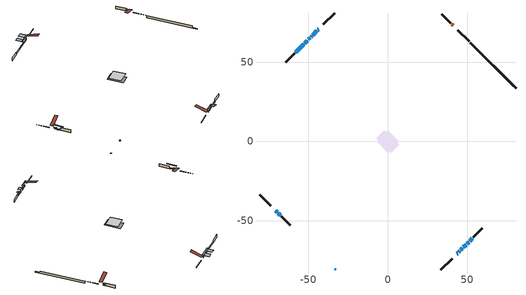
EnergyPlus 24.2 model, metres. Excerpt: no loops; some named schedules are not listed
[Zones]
conditioned space
 floor adiabatic (AdiabaticFloorConstruction): -6.94,0 0,6.94 6.94,0 0,-6.94 z1.22
 floor foundation (Slab1 construction): -7.23,2.05 -2.05,7.23 7.23,-2.05 2.05,-7.23 z-0.91
 wall outside (RimJoist1 construction): 33.49,-80.86 40.58,-73.78 / -80.86,-33.49 -73.78,-40.58 / -33.49,80.86 -40.58,73.78 / 51.28,63.08 44.2,70.16 z1.22:1.52
 wall outside (AdiabaticWallConstruction 1): 41.15,73.2 40.46,73.89 z1.22:3.25
 wall outside (AdiabaticWallConstruction): -43.62,70.74 -44,70.36 / -48.06,66.3 -48.21,66.15 z1.22:2.82; -70.74,-43.62 -69.8,-44.56 / 45.99,-68.37 46.92,-67.44 z1.22:2.21; -44.66,69.7 -47.41,66.95 z1.22:1.88; 43.62,-70.74 44.03,-70.33 / -48.86,65.49 -50.03,64.33 / -50.69,63.67 -52.36,62 / -53.02,61.34 -57.94,56.41 z1.22:2.44; 44.68,-69.67 45.33,-69.03 z1.22:1.98; -69.14,-45.21 -67.85,-46.51 z1.22:2.14; 47.58,-66.78 49.37,-64.98 z1.22:3.3; 50.03,-64.33 50.97,-63.39 z1.22:1.93; 51.62,-62.74 53.2,-61.16 z1.22:2.36
 wall outside (Wall1 construction): 53.86,-60.5 59.51,-54.84 / -67.19,-47.16 -61.54,-52.82 / -58.6,55.76 -64.26,50.1 / 39.81,74.55 34.15,80.21 z1.22:3.66
 wall foundation (FoundationWall1 construction): 51.94,62.42,-0.91 51.94,62.42,1.22 77.97,36.39,1.22 77.97,36.39,-0.16 80.86,33.49,-0.16 80.86,33.49,-0.91
 window (WindowConstruction 7): -43.62,70.73 -44,70.36 z1.22:2.82
 window (WindowConstruction 6): -70.73,-43.62 -69.8,-44.56 z1.22:2.21
 window (WindowConstruction 10): -44.66,69.7 -47.41,66.95 z1.22:1.88
 window (WindowConstruction 11): 43.62,-70.73 44.03,-70.33 z1.22:2.44
 window (WindowConstruction 12): 44.69,-69.67 45.33,-69.03 z1.22:1.98
 window (WindowConstruction 13): -69.14,-45.21 -67.85,-46.51 z1.22:2.13
 window (WindowConstruction 8): -48.06,66.3 -48.21,66.15 z1.22:2.82
 window (WindowConstruction 9): -48.86,65.49 -50.03,64.33 z1.22:2.44
 window (WindowConstruction): -50.69,63.67 -52.36,62 z1.22:2.44
 window (WindowConstruction 1): -53.02,61.34 -57.94,56.41 z1.22:2.44
 window (WindowConstruction 2): 45.99,-68.37 46.92,-67.44 z1.22:2.21
 window (WindowConstruction 3): 47.58,-66.78 49.37,-64.98 z1.22:3.3
 window (WindowConstruction 4): 50.03,-64.33 50.96,-63.39 z1.22:1.93
 window (WindowConstruction 5): 51.62,-62.74 53.2,-61.16 z1.22:2.36
 door (Door): 41.15,73.21 40.47,73.89 z1.22:3.25
 ceiling adiabatic (AdiabaticFloorConstruction): 0,-6.94 6.94,0 0,6.94 -6.94,0 z1.22
 roof outside (Roof1 construction): 42.97,-71.39,3.66 36.4,-64.83,6.75 34.67,-66.56,6.75 41.24,-73.12,3.66; -71.39,-42.97,3.66 -64.83,-36.4,6.75 -66.56,-34.67,6.75 -73.12,-41.24,3.66; -42.97,71.39,3.66 -36.4,64.83,6.75 -34.67,66.56,6.75 -41.24,73.12,3.66; 41.81,72.55,3.66 35.25,65.99,6.75 36.98,64.26,6.75 43.54,70.82,3.66
 roof outside (AdiabaticRoofConstruction): -32.72,-80.87,3.66 -32.72,-80.12,3.9 -33.5,-80.12,3.9 -33.5,-80.87,3.66
 skylight (SkylightConstruction): -32.72,-80.86,3.66 -32.72,-80.13,3.9 -33.49,-80.13,3.9 -33.49,-80.86,3.66
shading: -45.08,69.28 -42.55,71.81 -46.43,75.69 -48.96,73.16 z4.34; -69.59,-44.77 -70.95,-43.41 -71.48,-43.95 -70.13,-45.31 z2.51; -49.34,65.01 -42.72,71.64 -43.15,72.07 -49.78,65.45 z4.62; 47.49,-66.87 42.53,-71.83 42.74,-72.04 47.7,-67.08 z5.03; -65.69,-48.66 -71.3,-43.06 -71.84,-43.59 -66.23,-49.2 z5.19; -49.28,65.08 -46.99,67.37 -50.87,71.25 -53.17,68.96 z4.34; 47.03,-67.33 45.88,-68.48 46.09,-68.69 47.24,-67.54 z2.36; 49.43,-64.93 47.52,-66.84 49.25,-68.56 51.16,-66.65 z3.38; 51.02,-63.34 49.97,-64.38 51.7,-66.11 52.75,-65.06 z2.01; 53.53,-60.83 51.3,-63.06 51.51,-63.27 53.74,-61.04 z2.82
[Building]
Building 1: Terrain=Suburbs
[Site:Location]
Montreal Mirabel Intl AP_QC: Latitude {deg}=45.68; Longitude {deg}=-74.03; Time Zone {hr}=-5; Elevation {m}=82; Keep Site Location Information=Yes
[Site:GroundTemperature:Shallow]
0.642858, -1.75623, -1.94836, -0.80987, 3.76054, 8.30966, 12.2535, 14.7518, 14.9641, 12.9321, 9.08883, 4.67926
[Site:WaterMainsTemperature]
Calculation Method=Schedule; Temperature Schedule=mains temperature schedule
[Material] Roughness=Rough; Thermal Absorptance=0.9
Name | Thickness {m} | Conductivity {W/m-K} | Density {kg/m3} | Specific Heat {J/kg-K} | Solar Absorptance | Visible Absorptance
asphalt or fiberglass shingles | 0.00635 | 0.162714 | 1121.4 | 1465.45 | 0.4 | 0.4
asphalt or fiberglass shingles 1 | 0.00635 | 0.162714 | 1121.4 | 1465.45 | 0.7 | 0.7
concrete 4.0 in. | 0.1016 | 1.803125 | 2242.8 | 837.4 | 0.7 | 0.7
concrete 8.0 in. | 0.2032 | 1.803125 | 2242.8 | 837.4 | 0.7 | 0.7
door material | 0.04445 | 0.053851 | 512.64 | 1214.23 | 0.7 | 0.7
exterior vertical ins | 0.0210149 | 0.029427 | 32.04 | 1214.23 | 0.7 | 0.7
floor covering | 0.0127 | 0.0433444 | 54.468 | 1339.84 | 0.6 | 0.6
floor rigid ins; roof rigid ins; wall rigid ins | 0.512978 | 0.029427 | 32.04 | 1214.23 | 0.7 | 0.7
floor stud and cavity | 0.1397 | 1.75129 | 37.0049 | 1207.88 | 0.7 | 0.7
furniture material conditioned space 1 | 0.1524 | 0.115458 | 640.8 | 1214.23 | 0.6 | 0.6
gypsum board | 0.0127 | 0.160291 | 801 | 837.4 | 0.6 | 0.6
gypsum board 1 | 0.0127 | 0.160291 | 801 | 837.4 | 0.7 | 0.7
osb sheathing 0.5 in. | 0.0127 | 0.115458 | 512.64 | 1214.23 | 0.7 | 0.7
osb sheathing 0.75 in. | 0.01905 | 0.115458 | 512.64 | 1214.23 | 0.7 | 0.7
osb sheathing 2.0 in. | 0.0508 | 0.115458 | 512.64 | 1214.23 | 0.7 | 0.7
rim joist stud and cavity | 0.0508 | 0.0363542 | 125.044 | 1163.47 | 0.6 | 0.6
roof stud and cavity | 0.2032 | 0.161674 | 78.34581 | 1123.46 | 0.7 | 0.7
roof stud and cavity 1 | 0.18415 | 1.78685 | 37.0049 | 1207.88 | 0.6 | 0.6
wall stud and cavity | 0.1397 | 0.0937807 | 139.0536 | 1170.24 | 0.7 | 0.7
wall stud and cavity 1 | 0.0889 | 0.380278 | 52.3479 | 1209.89 | 0.7 | 0.7
wall stud and cavity 2 | 0.0889 | 0.391764 | 83.0341 | 1211.67 | 0.7 | 0.7
wood siding | 0.0254 | 0.102417 | 544.68 | 1172.36 | 0.4 | 0.4
wood siding 1; wood siding 2; wood siding 3 | 0.0254 | 0.102417 | 544.68 | 1172.36 | 0.7 | 0.7
[WindowMaterial:SimpleGlazingSystem]
Name | U-Factor {W/m2-K} | Solar Heat Gain Coefficient
SkylightMaterial | 4.51151 | 0.6933
WindowMaterial | 3.78495 | 0.71
WindowMaterial 1 | 3.3909 | 0.73
WindowMaterial 10 | 5.104522 | 0.63
WindowMaterial 11 | 4.95519 | 0.64
WindowMaterial 2 | 4.51231 | 0.67
WindowMaterial 3 | 3.98993 | 0.7
WindowMaterial 4 | 4.800749 | 0.65
WindowMaterial 5 | 4.05352 | 0.69
WindowMaterial 6 | 4.11144 | 0.66
WindowMaterial 7 | 5.675161 | 0.55
WindowMaterial 8 | 3.55329 | 0.7
WindowMaterial 9 | 4.2409 | 0.68
[Construction]
AdiabaticFloorConstruction: floor stud and cavity, floor rigid ins, osb sheathing 0.75 in., floor covering
AdiabaticRoofConstruction: asphalt or fiberglass shingles 1, roof rigid ins, osb sheathing 0.75 in., roof stud and cavity 1
AdiabaticWallConstruction: wood siding 2, wall rigid ins, wall stud and cavity 1, gypsum board
AdiabaticWallConstruction 1: wood siding 3, wall rigid ins, wall stud and cavity 1, gypsum board
Door: door material
FoundationWall1 construction: concrete 8.0 in., gypsum board 1
furniture construction conditioned space 1: furniture material conditioned space 1
PartitionWallConstruction: gypsum board, wall stud and cavity 2, gypsum board
RimJoist1 construction: wood siding 1, osb sheathing 2.0 in., rim joist stud and cavity
Roof1 construction: asphalt or fiberglass shingles, osb sheathing 0.75 in., roof stud and cavity, gypsum board
SkylightConstruction: SkylightMaterial
Slab1 construction: concrete 4.0 in.
Wall1 construction: wood siding, osb sheathing 0.5 in., wall stud and cavity, gypsum board
WindowConstruction: WindowMaterial
WindowConstruction 1: WindowMaterial 1
WindowConstruction 10: WindowMaterial 9
WindowConstruction 11; WindowConstruction 12: WindowMaterial 10
WindowConstruction 13: WindowMaterial 11
WindowConstruction 2; WindowConstruction 6: WindowMaterial 2
WindowConstruction 3: WindowMaterial 3
WindowConstruction 4: WindowMaterial 4
WindowConstruction 5: WindowMaterial 5
WindowConstruction 7: WindowMaterial 6
WindowConstruction 8: WindowMaterial 7
WindowConstruction 9: WindowMaterial 8
[Zone]
conditioned space: Multiplier=1; Volume {m3}=483.6; Part of Total Floor Area=Yes
[Space]
conditioned space 1: Zone=conditioned space; Volume {m3}=483.6
[SurfaceProperty:ExposedFoundationPerimeter]
Slab1: Exposed Perimeter Calculation Method=TotalExposedPerimeter; Total Exposed Perimeter {m}=40.905
[InternalMass] Zone or ZoneList=conditioned space; Space or SpaceList=conditioned space 1
Name | Construction | Surface Area {m2}
furniture mass conditioned space 1 | furniture construction conditioned space 1 | 76.9601
partition wall mass | PartitionWallConstruction | 192.4
[Lights]
interior lighting: Zone or ZoneList or Space or SpaceList=conditioned space 1; Schedule=interior lighting schedule; Design Level Calculation Method=LightingLevel; Lighting Level {W}=343.2; Return Air Fraction=0; Fraction Radiant=0.6; Fraction Visible=0.2; Fraction Replaceable=1
[People]
occupants: Zone or ZoneList or Space or SpaceList=conditioned space 1; Number of People Schedule=occupants schedule; Number of People Calculation Method=People; Number of People=3; Fraction Radiant=0.314171; Sensible Heat Fraction=0.56303; Activity Level Schedule=occupants activity schedule; Carbon Dioxide Generation Rate {m3/s-W}=0; Enable ASHRAE 55 Comfort Warnings=No; Mean Radiant Temperature Calculation Type=EnclosureAveraged
[ElectricEquipment] Zone or ZoneList or Space or SpaceList=conditioned space 1; Design Level Calculation Method=EquipmentLevel
Name | Schedule | Design Level {W} | Fraction Latent | Fraction Radiant | Fraction Lost
clothes dryer | clothes dryer schedule | 140.772 | 0.015 | 0.081 | 0.85
clothes washer | clothes washer schedule | 32.1985 | 0.03 | 0.162 | 0.7
cooking range | cooking range schedule | 215.147 | 0.08 | 0.432 | 0.2
dishwasher | dishwasher schedule | 66.8632 | 0.3 | 0.18 | 0.4
fridge | fridge schedule | 72.9452 | 0 | 0.6 | 0
mech vent bath fan 0 | mech vent bath fan 0 schedule | 50.2 | 0 | 0 | 1
mech vent bath fan 1 | mech vent bath fan 1 schedule | 50.2 | 0 | 0 | 1
mech vent house fan | mech vent house fan schedule | 19.9167 | 0 | 0 | 0.5
mech vent house fan cfis | mech vent house fan cfis schedule | 0 | 0 | 0 | 0
mech vent range fan 0 | mech vent range fan 0 schedule | 57 | 0 | 0 | 1
misc plug loads | misc plug loads schedule | 494.7 | 0.045 | 0.513 | 0.1
whole house fan | Always On Discrete | 0 | 0 | 0 | 1
[OtherEquipment] Zone or ZoneList or Space or SpaceList=conditioned space 1; Design Level Calculation Method=EquipmentLevel
Name | Fuel Type | Schedule | Design Level {W} | Fraction Latent | Fraction Radiant | Fraction Lost
clothes dryer 1 | Electricity | clothes dryer schedule | 0 | 0.015 | 0.081 | 0.85
cooking range 1 | Electricity | cooking range schedule | 0 | 0.08 | 0.432 | 0.2
general water use latent | None | general water use schedule | 62.594 | 1 | 0 | 0
general water use sensible | None | general water use schedule | -61.6891 | 0 | 0.6 | 0
mech vent house fan latent load | None | Always On Discrete | 0 | 1 | 0 | 0
mech vent house fan sensible load | None | Always On Discrete | 0 | 0 | 0 | 0
water heater energy adjustment1 | Electricity | Always On Discrete | 0.01 | 0 | 0 | 1
[ZoneInfiltration:DesignFlowRate] Zone or ZoneList or Space or SpaceList=conditioned space 1; Schedule=Always On Discrete; Design Flow Rate Calculation Method=Flow/Zone; Design Flow Rate {m3/s}=0
infil flow; natural vent flow; whole house fan flow
[Foundation:Kiva]
Foundation Kiva 1: Initial Indoor Air Temperature {C}=18; Wall Height Above Grade {m}=1.21999; Wall Depth Below Slab {m}=0.2032; Custom Block Material Name 1=exterior vertical ins; Custom Block Depth 1 {m}=2.13; Custom Block X Position 1 {m}=0.2159; Custom Block Z Position 1 {m}=0
[Foundation:Kiva:Settings]
Soil Conductivity {W/m-K}=0.849921; Soil Density {kg/m3}=1842.3; Soil Specific Heat {J/kg-K}=418.7; Ground Solar Absorptivity=0.9; Ground Thermal Absorptivity=0.9; Ground Surface Roughness {m}=0.03; Far-Field Width {m}=40; Deep-Ground Boundary Condition=ZeroFlux; Deep-Ground Depth {m}=40; Minimum Cell Dimension {m}=0.2; Maximum Cell Growth Coefficient=3; Simulation Timestep=Timestep
[Exterior:Lights]
exterior lighting: Schedule=exterior lighting schedule; Design Level {W}=75.6
[Schedule:Week:Daily]
interior lighting schedule Week Rule - Jan1-Jan27: interior lighting schedule day, interior lighting schedule day, interior lighting schedule day, interior lighting schedule day, interior lighting schedule day, interior lighting schedule day, interior lighting schedule day, interior lighting schedule default day, interior lighting schedule default day, interior lighting schedule default day, interior lighting schedule default day, interior lighting schedule default day
interior lighting schedule Week Rule - Jan28-Feb3: interior lighting schedule day, interior lighting schedule day, interior lighting schedule day, interior lighting schedule day, interior lighting schedule day 1, interior lighting schedule day 1, interior lighting schedule day 1, interior lighting schedule default day, interior lighting schedule default day, interior lighting schedule default day, interior lighting schedule default day, interior lighting schedule default day
interior lighting schedule Week Rule - Feb4-Feb24: interior lighting schedule day 1, interior lighting schedule day 1, interior lighting schedule day 1, interior lighting schedule day 1, interior lighting schedule day 1, interior lighting schedule day 1, interior lighting schedule day 1, interior lighting schedule default day, interior lighting schedule default day, interior lighting schedule default day, interior lighting schedule default day, interior lighting schedule default day
interior lighting schedule Week Rule - Feb25-Mar3: interior lighting schedule day 1, interior lighting schedule day 1, interior lighting schedule day 1, interior lighting schedule day 1, interior lighting schedule day 2, interior lighting schedule day 2, interior lighting schedule day 2, interior lighting schedule default day, interior lighting schedule default day, interior lighting schedule default day, interior lighting schedule default day, interior lighting schedule default day
interior lighting schedule Week Rule - Mar4-Mar31: interior lighting schedule day 2, interior lighting schedule day 2, interior lighting schedule day 2, interior lighting schedule day 2, interior lighting schedule day 2, interior lighting schedule day 2, interior lighting schedule day 2, interior lighting schedule default day, interior lighting schedule default day, interior lighting schedule default day, interior lighting schedule default day, interior lighting schedule default day
interior lighting schedule Week Rule - Apr1-Apr28: interior lighting schedule day 3, interior lighting schedule day 3, interior lighting schedule day 3, interior lighting schedule day 3, interior lighting schedule day 3, interior lighting schedule day 3, interior lighting schedule day 3, interior lighting schedule default day, interior lighting schedule default day, interior lighting schedule default day, interior lighting schedule default day, interior lighting schedule default day
interior lighting schedule Week Rule - Apr29-May5: interior lighting schedule day 3, interior lighting schedule day 3, interior lighting schedule day 4, interior lighting schedule day 4, interior lighting schedule day 4, interior lighting schedule day 4, interior lighting schedule day 4, interior lighting schedule default day, interior lighting schedule default day, interior lighting schedule default day, interior lighting schedule default day, interior lighting schedule default day
interior lighting schedule Week Rule - May6-May26: interior lighting schedule day 4, interior lighting schedule day 4, interior lighting schedule day 4, interior lighting schedule day 4, interior lighting schedule day 4, interior lighting schedule day 4, interior lighting schedule day 4, interior lighting schedule default day, interior lighting schedule default day, interior lighting schedule default day, interior lighting schedule default day, interior lighting schedule default day
interior lighting schedule Week Rule - May27-Jun2: interior lighting schedule day 4, interior lighting schedule day 4, interior lighting schedule day 4, interior lighting schedule day 4, interior lighting schedule day 4, interior lighting schedule day 5, interior lighting schedule day 5, interior lighting schedule default day, interior lighting schedule default day, interior lighting schedule default day, interior lighting schedule default day, interior lighting schedule default day
interior lighting schedule Week Rule - Jun3-Jun30: interior lighting schedule day 5, interior lighting schedule day 5, interior lighting schedule day 5, interior lighting schedule day 5, interior lighting schedule day 5, interior lighting schedule day 5, interior lighting schedule day 5, interior lighting schedule default day, interior lighting schedule default day, interior lighting schedule default day, interior lighting schedule default day, interior lighting schedule default day
interior lighting schedule Week Rule - Jul1-Jul28: interior lighting schedule day 6, interior lighting schedule day 6, interior lighting schedule day 6, interior lighting schedule day 6, interior lighting schedule day 6, interior lighting schedule day 6, interior lighting schedule day 6, interior lighting schedule default day, interior lighting schedule default day, interior lighting schedule default day, interior lighting schedule default day, interior lighting schedule default day
interior lighting schedule Week Rule - Jul29-Aug4: interior lighting schedule day 6, interior lighting schedule day 6, interior lighting schedule day 6, interior lighting schedule day 7, interior lighting schedule day 7, interior lighting schedule day 7, interior lighting schedule day 7, interior lighting schedule default day, interior lighting schedule default day, interior lighting schedule default day, interior lighting schedule default day, interior lighting schedule default day
interior lighting schedule Week Rule - Aug5-Aug25: interior lighting schedule day 7, interior lighting schedule day 7, interior lighting schedule day 7, interior lighting schedule day 7, interior lighting schedule day 7, interior lighting schedule day 7, interior lighting schedule day 7, interior lighting schedule default day, interior lighting schedule default day, interior lighting schedule default day, interior lighting schedule default day, interior lighting schedule default day
interior lighting schedule Week Rule - Aug26-Sep1: interior lighting schedule day 7, interior lighting schedule day 7, interior lighting schedule day 7, interior lighting schedule day 7, interior lighting schedule day 7, interior lighting schedule day 7, interior lighting schedule day 8, interior lighting schedule default day, interior lighting schedule default day, interior lighting schedule default day, interior lighting schedule default day, interior lighting schedule default day
interior lighting schedule Week Rule - Sep2-Sep29: interior lighting schedule day 8, interior lighting schedule day 8, interior lighting schedule day 8, interior lighting schedule day 8, interior lighting schedule day 8, interior lighting schedule day 8, interior lighting schedule day 8, interior lighting schedule default day, interior lighting schedule default day, interior lighting schedule default day, interior lighting schedule default day, interior lighting schedule default day
interior lighting schedule Week Rule - Sep30-Oct6: interior lighting schedule day 8, interior lighting schedule day 9, interior lighting schedule day 9, interior lighting schedule day 9, interior lighting schedule day 9, interior lighting schedule day 9, interior lighting schedule day 9, interior lighting schedule default day, interior lighting schedule default day, interior lighting schedule default day, interior lighting schedule default day, interior lighting schedule default day
interior lighting schedule Week Rule - Oct7-Oct27: interior lighting schedule day 9, interior lighting schedule day 9, interior lighting schedule day 9, interior lighting schedule day 9, interior lighting schedule day 9, interior lighting schedule day 9, interior lighting schedule day 9, interior lighting schedule default day, interior lighting schedule default day, interior lighting schedule default day, interior lighting schedule default day, interior lighting schedule default day
interior lighting schedule Week Rule - Oct28-Nov3: interior lighting schedule day 9, interior lighting schedule day 9, interior lighting schedule day 9, interior lighting schedule day 9, interior lighting schedule day 10, interior lighting schedule day 10, interior lighting schedule day 10, interior lighting schedule default day, interior lighting schedule default day, interior lighting schedule default day, interior lighting schedule default day, interior lighting schedule default day
interior lighting schedule Week Rule - Nov4-Nov24: interior lighting schedule day 10, interior lighting schedule day 10, interior lighting schedule day 10, interior lighting schedule day 10, interior lighting schedule day 10, interior lighting schedule day 10, interior lighting schedule day 10, interior lighting schedule default day, interior lighting schedule default day, interior lighting schedule default day, interior lighting schedule default day, interior lighting schedule default day
interior lighting schedule Week Rule - Nov25-Dec1: interior lighting schedule day 10, interior lighting schedule day 10, interior lighting schedule day 10, interior lighting schedule day 10, interior lighting schedule day 10, interior lighting schedule day 10, interior lighting schedule day 11, interior lighting schedule default day, interior lighting schedule default day, interior lighting schedule default day, interior lighting schedule default day, interior lighting schedule default day
interior lighting schedule Week Rule - Dec2-Dec31: interior lighting schedule day 11, interior lighting schedule day 11, interior lighting schedule day 11, interior lighting schedule day 11, interior lighting schedule day 11, interior lighting schedule day 11, interior lighting schedule day 11, interior lighting schedule default day, interior lighting schedule default day, interior lighting schedule default day, interior lighting schedule default day, interior lighting schedule default day
occupants schedule Week Rule - Jan1-Dec31: occupants schedule day, occupants schedule day, occupants schedule day, occupants schedule day, occupants schedule day, occupants schedule day, occupants schedule day, occupants schedule default day, occupants schedule default day, occupants schedule default day, occupants schedule default day, occupants schedule default day
clothes dryer schedule Week Rule - Jan1-Dec31: clothes dryer schedule day, clothes dryer schedule day, clothes dryer schedule day, clothes dryer schedule day, clothes dryer schedule day, clothes dryer schedule day, clothes dryer schedule day, clothes dryer schedule default day, clothes dryer schedule default day, clothes dryer schedule default day, clothes dryer schedule default day, clothes dryer schedule default day
clothes washer schedule Week Rule - Jan1-Dec31: clothes washer schedule day, clothes washer schedule day, clothes washer schedule day, clothes washer schedule day, clothes washer schedule day, clothes washer schedule day, clothes washer schedule day, clothes washer schedule default day, clothes washer schedule default day, clothes washer schedule default day, clothes washer schedule default day, clothes washer schedule default day
cooking range schedule Week Rule - Jan1-Dec31: cooking range schedule day, cooking range schedule day, cooking range schedule day, cooking range schedule day, cooking range schedule day, cooking range schedule day, cooking range schedule day, cooking range schedule default day, cooking range schedule default day, cooking range schedule default day, cooking range schedule default day, cooking range schedule default day
dishwasher schedule Week Rule - Jan1-Dec31: dishwasher schedule day, dishwasher schedule day, dishwasher schedule day, dishwasher schedule day, dishwasher schedule day, dishwasher schedule day, dishwasher schedule day, dishwasher schedule default day, dishwasher schedule default day, dishwasher schedule default day, dishwasher schedule default day, dishwasher schedule default day
mech vent bath fan 0 schedule Week Rule - Jan1-Dec31: mech vent bath fan 0 schedule day, mech vent bath fan 0 schedule day, mech vent bath fan 0 schedule day, mech vent bath fan 0 schedule day, mech vent bath fan 0 schedule day, mech vent bath fan 0 schedule day, mech vent bath fan 0 schedule day, mech vent bath fan 0 schedule default day, mech vent bath fan 0 schedule default day, mech vent bath fan 0 schedule default day, mech vent bath fan 0 schedule default day, mech vent bath fan 0 schedule default day
mech vent bath fan 1 schedule Week Rule - Jan1-Dec31: mech vent bath fan 1 schedule day, mech vent bath fan 1 schedule day, mech vent bath fan 1 schedule day, mech vent bath fan 1 schedule day, mech vent bath fan 1 schedule day, mech vent bath fan 1 schedule day, mech vent bath fan 1 schedule day, mech vent bath fan 1 schedule default day, mech vent bath fan 1 schedule default day, mech vent bath fan 1 schedule default day, mech vent bath fan 1 schedule default day, mech vent bath fan 1 schedule default day
mech vent range fan 0 schedule Week Rule - Jan1-Dec31: mech vent range fan 0 schedule day, mech vent range fan 0 schedule day, mech vent range fan 0 schedule day, mech vent range fan 0 schedule day, mech vent range fan 0 schedule day, mech vent range fan 0 schedule day, mech vent range fan 0 schedule day, mech vent range fan 0 schedule default day, mech vent range fan 0 schedule default day, mech vent range fan 0 schedule default day, mech vent range fan 0 schedule default day, mech vent range fan 0 schedule default day
misc plug loads schedule Week Rule - Jan1-Dec31: misc plug loads schedule day, misc plug loads schedule day, misc plug loads schedule day, misc plug loads schedule day, misc plug loads schedule day, misc plug loads schedule day, misc plug loads schedule day, misc plug loads schedule default day, misc plug loads schedule default day, misc plug loads schedule default day, misc plug loads schedule default day, misc plug loads schedule default day
general water use schedule Week Rule - Jan1-Dec31: general water use schedule day, general water use schedule day, general water use schedule day, general water use schedule day, general water use schedule day, general water use schedule day, general water use schedule day, general water use schedule default day, general water use schedule default day, general water use schedule default day, general water use schedule default day, general water use schedule default day
exterior lighting schedule Week Rule - Jan1-Jan27: exterior lighting schedule day, exterior lighting schedule day, exterior lighting schedule day, exterior lighting schedule day, exterior lighting schedule day, exterior lighting schedule day, exterior lighting schedule day, exterior lighting schedule default day, exterior lighting schedule default day, exterior lighting schedule default day, exterior lighting schedule default day, exterior lighting schedule default day
exterior lighting schedule Week Rule - Jan28-Feb3: exterior lighting schedule day, exterior lighting schedule day, exterior lighting schedule day, exterior lighting schedule day, exterior lighting schedule day 1, exterior lighting schedule day 1, exterior lighting schedule day 1, exterior lighting schedule default day, exterior lighting schedule default day, exterior lighting schedule default day, exterior lighting schedule default day, exterior lighting schedule default day
exterior lighting schedule Week Rule - Feb4-Feb24: exterior lighting schedule day 1, exterior lighting schedule day 1, exterior lighting schedule day 1, exterior lighting schedule day 1, exterior lighting schedule day 1, exterior lighting schedule day 1, exterior lighting schedule day 1, exterior lighting schedule default day, exterior lighting schedule default day, exterior lighting schedule default day, exterior lighting schedule default day, exterior lighting schedule default day
exterior lighting schedule Week Rule - Feb25-Mar3: exterior lighting schedule day 1, exterior lighting schedule day 1, exterior lighting schedule day 1, exterior lighting schedule day 1, exterior lighting schedule day 2, exterior lighting schedule day 2, exterior lighting schedule day 2, exterior lighting schedule default day, exterior lighting schedule default day, exterior lighting schedule default day, exterior lighting schedule default day, exterior lighting schedule default day
exterior lighting schedule Week Rule - Mar4-Mar31: exterior lighting schedule day 2, exterior lighting schedule day 2, exterior lighting schedule day 2, exterior lighting schedule day 2, exterior lighting schedule day 2, exterior lighting schedule day 2, exterior lighting schedule day 2, exterior lighting schedule default day, exterior lighting schedule default day, exterior lighting schedule default day, exterior lighting schedule default day, exterior lighting schedule default day
exterior lighting schedule Week Rule - Apr1-Apr28: exterior lighting schedule day 3, exterior lighting schedule day 3, exterior lighting schedule day 3, exterior lighting schedule day 3, exterior lighting schedule day 3, exterior lighting schedule day 3, exterior lighting schedule day 3, exterior lighting schedule default day, exterior lighting schedule default day, exterior lighting schedule default day, exterior lighting schedule default day, exterior lighting schedule default day
exterior lighting schedule Week Rule - Apr29-May5: exterior lighting schedule day 3, exterior lighting schedule day 3, exterior lighting schedule day 4, exterior lighting schedule day 4, exterior lighting schedule day 4, exterior lighting schedule day 4, exterior lighting schedule day 4, exterior lighting schedule default day, exterior lighting schedule default day, exterior lighting schedule default day, exterior lighting schedule default day, exterior lighting schedule default day
exterior lighting schedule Week Rule - May6-May26: exterior lighting schedule day 4, exterior lighting schedule day 4, exterior lighting schedule day 4, exterior lighting schedule day 4, exterior lighting schedule day 4, exterior lighting schedule day 4, exterior lighting schedule day 4, exterior lighting schedule default day, exterior lighting schedule default day, exterior lighting schedule default day, exterior lighting schedule default day, exterior lighting schedule default day
exterior lighting schedule Week Rule - May27-Jun2: exterior lighting schedule day 4, exterior lighting schedule day 4, exterior lighting schedule day 4, exterior lighting schedule day 4, exterior lighting schedule day 4, exterior lighting schedule day 5, exterior lighting schedule day 5, exterior lighting schedule default day, exterior lighting schedule default day, exterior lighting schedule default day, exterior lighting schedule default day, exterior lighting schedule default day
exterior lighting schedule Week Rule - Jun3-Jun30: exterior lighting schedule day 5, exterior lighting schedule day 5, exterior lighting schedule day 5, exterior lighting schedule day 5, exterior lighting schedule day 5, exterior lighting schedule day 5, exterior lighting schedule day 5, exterior lighting schedule default day, exterior lighting schedule default day, exterior lighting schedule default day, exterior lighting schedule default day, exterior lighting schedule default day
exterior lighting schedule Week Rule - Jul1-Jul28: exterior lighting schedule day 6, exterior lighting schedule day 6, exterior lighting schedule day 6, exterior lighting schedule day 6, exterior lighting schedule day 6, exterior lighting schedule day 6, exterior lighting schedule day 6, exterior lighting schedule default day, exterior lighting schedule default day, exterior lighting schedule default day, exterior lighting schedule default day, exterior lighting schedule default day
exterior lighting schedule Week Rule - Jul29-Aug4: exterior lighting schedule day 6, exterior lighting schedule day 6, exterior lighting schedule day 6, exterior lighting schedule day 7, exterior lighting schedule day 7, exterior lighting schedule day 7, exterior lighting schedule day 7, exterior lighting schedule default day, exterior lighting schedule default day, exterior lighting schedule default day, exterior lighting schedule default day, exterior lighting schedule default day
exterior lighting schedule Week Rule - Aug5-Aug25: exterior lighting schedule day 7, exterior lighting schedule day 7, exterior lighting schedule day 7, exterior lighting schedule day 7, exterior lighting schedule day 7, exterior lighting schedule day 7, exterior lighting schedule day 7, exterior lighting schedule default day, exterior lighting schedule default day, exterior lighting schedule default day, exterior lighting schedule default day, exterior lighting schedule default day
exterior lighting schedule Week Rule - Aug26-Sep1: exterior lighting schedule day 7, exterior lighting schedule day 7, exterior lighting schedule day 7, exterior lighting schedule day 7, exterior lighting schedule day 7, exterior lighting schedule day 7, exterior lighting schedule day 8, exterior lighting schedule default day, exterior lighting schedule default day, exterior lighting schedule default day, exterior lighting schedule default day, exterior lighting schedule default day
exterior lighting schedule Week Rule - Sep2-Sep29: exterior lighting schedule day 8, exterior lighting schedule day 8, exterior lighting schedule day 8, exterior lighting schedule day 8, exterior lighting schedule day 8, exterior lighting schedule day 8, exterior lighting schedule day 8, exterior lighting schedule default day, exterior lighting schedule default day, exterior lighting schedule default day, exterior lighting schedule default day, exterior lighting schedule default day
exterior lighting schedule Week Rule - Sep30-Oct6: exterior lighting schedule day 8, exterior lighting schedule day 9, exterior lighting schedule day 9, exterior lighting schedule day 9, exterior lighting schedule day 9, exterior lighting schedule day 9, exterior lighting schedule day 9, exterior lighting schedule default day, exterior lighting schedule default day, exterior lighting schedule default day, exterior lighting schedule default day, exterior lighting schedule default day
exterior lighting schedule Week Rule - Oct7-Oct27: exterior lighting schedule day 9, exterior lighting schedule day 9, exterior lighting schedule day 9, exterior lighting schedule day 9, exterior lighting schedule day 9, exterior lighting schedule day 9, exterior lighting schedule day 9, exterior lighting schedule default day, exterior lighting schedule default day, exterior lighting schedule default day, exterior lighting schedule default day, exterior lighting schedule default day
exterior lighting schedule Week Rule - Oct28-Nov3: exterior lighting schedule day 9, exterior lighting schedule day 9, exterior lighting schedule day 9, exterior lighting schedule day 9, exterior lighting schedule day 10, exterior lighting schedule day 10, exterior lighting schedule day 10, exterior lighting schedule default day, exterior lighting schedule default day, exterior lighting schedule default day, exterior lighting schedule default day, exterior lighting schedule default day
exterior lighting schedule Week Rule - Nov4-Nov24: exterior lighting schedule day 10, exterior lighting schedule day 10, exterior lighting schedule day 10, exterior lighting schedule day 10, exterior lighting schedule day 10, exterior lighting schedule day 10, exterior lighting schedule day 10, exterior lighting schedule default day, exterior lighting schedule default day, exterior lighting schedule default day, exterior lighting schedule default day, exterior lighting schedule default day
exterior lighting schedule Week Rule - Nov25-Dec1: exterior lighting schedule day 10, exterior lighting schedule day 10, exterior lighting schedule day 10, exterior lighting schedule day 10, exterior lighting schedule day 10, exterior lighting schedule day 10, exterior lighting schedule day 11, exterior lighting schedule default day, exterior lighting schedule default day, exterior lighting schedule default day, exterior lighting schedule default day, exterior lighting schedule default day
exterior lighting schedule Week Rule - Dec2-Dec31: exterior lighting schedule day 11, exterior lighting schedule day 11, exterior lighting schedule day 11, exterior lighting schedule day 11, exterior lighting schedule day 11, exterior lighting schedule day 11, exterior lighting schedule day 11, exterior lighting schedule default day, exterior lighting schedule default day, exterior lighting schedule default day, exterior lighting schedule default day, exterior lighting schedule default day
[Schedule:Year]
interior lighting schedule: interior lighting schedule Week Rule - Jan1-Jan27, 1, 1, 1, 27, interior lighting schedule Week Rule - Jan28-Feb3, 1, 28, 2, 3, interior lighting schedule Week Rule - Feb4-Feb24, 2, 4, 2, 24, interior lighting schedule Week Rule - Feb25-Mar3, 2, 25, 3, 3, interior lighting schedule Week Rule - Mar4-Mar31, 3, 4, 3, 31, interior lighting schedule Week Rule - Apr1-Apr28, 4, 1, 4, 28, interior lighting schedule Week Rule - Apr29-May5, 4, 29, 5, 5, interior lighting schedule Week Rule - May6-May26, 5, 6, 5, 26, interior lighting schedule Week Rule - May27-Jun2, 5, 27, 6, 2, interior lighting schedule Week Rule - Jun3-Jun30, 6, 3, 6, 30, interior lighting schedule Week Rule - Jul1-Jul28, 7, 1, 7, 28, interior lighting schedule Week Rule - Jul29-Aug4, 7, 29, 8, 4, interior lighting schedule Week Rule - Aug5-Aug25, 8, 5, 8, 25, interior lighting schedule Week Rule - Aug26-Sep1, 8, 26, 9, 1, interior lighting schedule Week Rule - Sep2-Sep29, 9, 2, 9, 29, interior lighting schedule Week Rule - Sep30-Oct6, 9, 30, 10, 6, interior lighting schedule Week Rule - Oct7-Oct27, 10, 7, 10, 27, interior lighting schedule Week Rule - Oct28-Nov3, 10, 28, 11, 3, interior lighting schedule Week Rule - Nov4-Nov24, 11, 4, 11, 24, interior lighting schedule Week Rule - Nov25-Dec1, 11, 25, 12, 1, interior lighting schedule Week Rule - Dec2-Dec31, 12, 2, 12, 31
occupants schedule: occupants schedule Week Rule - Jan1-Dec31, 1, 1, 12, 31
clothes dryer schedule: clothes dryer schedule Week Rule - Jan1-Dec31, 1, 1, 12, 31
clothes washer schedule: clothes washer schedule Week Rule - Jan1-Dec31, 1, 1, 12, 31
cooking range schedule: cooking range schedule Week Rule - Jan1-Dec31, 1, 1, 12, 31
dishwasher schedule: dishwasher schedule Week Rule - Jan1-Dec31, 1, 1, 12, 31
mech vent bath fan 0 schedule: mech vent bath fan 0 schedule Week Rule - Jan1-Dec31, 1, 1, 12, 31
mech vent bath fan 1 schedule: mech vent bath fan 1 schedule Week Rule - Jan1-Dec31, 1, 1, 12, 31
mech vent range fan 0 schedule: mech vent range fan 0 schedule Week Rule - Jan1-Dec31, 1, 1, 12, 31
misc plug loads schedule: misc plug loads schedule Week Rule - Jan1-Dec31, 1, 1, 12, 31
general water use schedule: general water use schedule Week Rule - Jan1-Dec31, 1, 1, 12, 31
exterior lighting schedule: exterior lighting schedule Week Rule - Jan1-Jan27, 1, 1, 1, 27, exterior lighting schedule Week Rule - Jan28-Feb3, 1, 28, 2, 3, exterior lighting schedule Week Rule - Feb4-Feb24, 2, 4, 2, 24, exterior lighting schedule Week Rule - Feb25-Mar3, 2, 25, 3, 3, exterior lighting schedule Week Rule - Mar4-Mar31, 3, 4, 3, 31, exterior lighting schedule Week Rule - Apr1-Apr28, 4, 1, 4, 28, exterior lighting schedule Week Rule - Apr29-May5, 4, 29, 5, 5, exterior lighting schedule Week Rule - May6-May26, 5, 6, 5, 26, exterior lighting schedule Week Rule - May27-Jun2, 5, 27, 6, 2, exterior lighting schedule Week Rule - Jun3-Jun30, 6, 3, 6, 30, exterior lighting schedule Week Rule - Jul1-Jul28, 7, 1, 7, 28, exterior lighting schedule Week Rule - Jul29-Aug4, 7, 29, 8, 4, exterior lighting schedule Week Rule - Aug5-Aug25, 8, 5, 8, 25, exterior lighting schedule Week Rule - Aug26-Sep1, 8, 26, 9, 1, exterior lighting schedule Week Rule - Sep2-Sep29, 9, 2, 9, 29, exterior lighting schedule Week Rule - Sep30-Oct6, 9, 30, 10, 6, exterior lighting schedule Week Rule - Oct7-Oct27, 10, 7, 10, 27, exterior lighting schedule Week Rule - Oct28-Nov3, 10, 28, 11, 3, exterior lighting schedule Week Rule - Nov4-Nov24, 11, 4, 11, 24, exterior lighting schedule Week Rule - Nov25-Dec1, 11, 25, 12, 1, exterior lighting schedule Week Rule - Dec2-Dec31, 12, 2, 12, 31
[Schedule:Constant]
Name | Hourly Value
occupants activity schedule | 117.228
fridge schedule | 0
mech vent house fan schedule; mech vent house fan cfis schedule; Always On Discrete | 1
[Schedule:Compact]
mains temperature schedule: Through: 01/01, For: AllDays, Until: 24:00, 5.61444, Through: 01/02, For: AllDays, Until: 24:00, 5.535, Through: 01/03, For: AllDays, Until: 24:00, 5.45667, Through: 01/04, For: AllDays, Until: 24:00, 5.37944, Through: 01/05, For: AllDays, Until: 24:00, 5.30333, Through: 01/06, For: AllDays, Until: 24:00, 5.22889, Through: 01/07, For: AllDays, Until: 24:00, 5.15611, Through: 01/08, For: AllDays, Until: 24:00, 5.08389, Through: 01/09, For: AllDays, Until: 24:00, 5.01333, Through: 01/10, For: AllDays, Until: 24:00, 4.94444, Through: 01/11, For: AllDays, Until: 24:00, 4.87667, Through: 01/12, For: AllDays, Until: 24:00, 4.81056, Through: 01/13, For: AllDays, Until: 24:00, 4.74556, Through: 01/14, For: AllDays, Until: 24:00, 4.68222, Through: 01/15, For: AllDays, Until: 24:00, 4.62056, Through: 01/16, For: AllDays, Until: 24:00, 4.56, Through: 01/17, For: AllDays, Until: 24:00, 4.50111, Through: 01/18, For: AllDays, Until: 24:00, 4.44389, Through: 01/19, For: AllDays, Until: 24:00, 4.38778, Through: 01/20, For: AllDays, Until: 24:00, 4.33389, Through: 01/21, For: AllDays, Until: 24:00, 4.28111, Through: 01/22, For: AllDays, Until: 24:00, 4.23, Through: 01/23, For: AllDays, Until: 24:00, 4.18056, Through: 01/24, For: AllDays, Until: 24:00, 4.13278, Through: 01/25, For: AllDays, Until: 24:00, 4.08667, Through: 01/26, For: AllDays, Until: 24:00, 4.04222, Through: 01/27, For: AllDays, Until: 24:00, 3.99944, Through: 01/28, For: AllDays, Until: 24:00, 3.95833, Through: 01/29, For: AllDays, Until: 24:00, 3.91889, Through: 01/30, For: AllDays, Until: 24:00, 3.88111, Through: 01/31, For: AllDays, Until: 24:00, 3.845, Through: 02/01, For: AllDays, Until: 24:00, 3.81056, Through: 02/02, For: AllDays, Until: 24:00, 3.77778, Through: 02/03, For: AllDays, Until: 24:00, 3.74722, Through: 02/04, For: AllDays, Until: 24:00, 3.71833, Through: 02/05, For: AllDays, Until: 24:00, 3.69056, Through: 02/06, For: AllDays, Until: 24:00, 3.66556, Through: 02/07, For: AllDays, Until: 24:00, 3.64167, Through: 02/08, For: AllDays, Until: 24:00, 3.61944, Through: 02/09, For: AllDays, Until: 24:00, 3.59944, Through: 02/10, For: AllDays, Until: 24:00, 3.58111, Through: 02/11, For: AllDays, Until: 24:00, 3.56444, Through: 02/12, For: AllDays, Until: 24:00, 3.55, Through: 02/13, For: AllDays, Until: 24:00, 3.53667, Through: 02/14, For: AllDays, Until: 24:00, 3.52556, Through: 02/15, For: AllDays, Until: 24:00, 3.51667, Through: 02/16, For: AllDays, Until: 24:00, 3.50889, Through: 02/17, For: AllDays, Until: 24:00, 3.50333, Through: 02/18, For: AllDays, Until: 24:00, 3.49944, Through: 02/19, For: AllDays, Until: 24:00, 3.49778, Through: 02/20, For: AllDays, Until: 24:00, 3.49778, Through: 02/21, For: AllDays, Until: 24:00, 3.49944, Through: 02/22, For: AllDays, Until: 24:00, 3.50278, Through: 02/23, For: AllDays, Until: 24:00, 3.50833, Through: 02/24, For: AllDays, Until: 24:00, 3.515, Through: 02/25, For: AllDays, Until: 24:00, 3.52444, Through: 02/26, For: AllDays, Until: 24:00, 3.535, Through: 02/27, For: AllDays, Until: 24:00, 3.54778, Through: 02/28, For: AllDays, Until: 24:00, 3.56222, Through: 03/01, For: AllDays, Until: 24:00, 3.57833, Through: 03/02, For: AllDays, Until: 24:00, 3.59667, Through: 03/03, For: AllDays, Until: 24:00, 3.61667, Through: 03/04, For: AllDays, Until: 24:00, 3.63833, Through: 03/05, For: AllDays, Until: 24:00, 3.66167, Through: 03/06, For: AllDays, Until: 24:00, 3.68667, Through: 03/07, For: AllDays, Until: 24:00, 3.71389, Through: 03/08, For: AllDays, Until: 24:00, 3.74278, Through: 03/09, For: AllDays, Until: 24:00, 3.77333, Through: 03/10, For: AllDays, Until: 24:00, 3.80556, Through: 03/11, For: AllDays, Until: 24:00, 3.83944, Through: 03/12, For: AllDays, Until: 24:00, 3.87556, Through: 03/13, For: AllDays, Until: 24:00, 3.91278, Through: 03/14, For: AllDays, Until: 24:00, 3.95222, Through: 03/15, For: AllDays, Until: 24:00, 3.99278, Through: 03/16, For: AllDays, Until: 24:00, 4.03556, Through: 03/17, For: AllDays, Until: 24:00, 4.08, Through: 03/18, For: AllDays, Until: 24:00, 4.12556, Through: 03/19, For: AllDays, Until: 24:00, 4.17333, Through: 03/20, For: AllDays, Until: 24:00, 4.22278, Through: 03/21, For: AllDays, Until: 24:00, 4.27333, Through: 03/22, For: AllDays, Until: 24:00, 4.32556, Through: 03/23, For: AllDays, Until: 24:00, 4.38, Through: 03/24, For: AllDays, Until: 24:00, 4.43556, Through: 03/25, For: AllDays, Until: 24:00, 4.49222, Through: 03/26, For: AllDays, Until: 24:00, 4.55111, Through: 03/27, For: AllDays, Until: 24:00, 4.61111, Through: 03/28, For: AllDays, Until: 24:00, 4.67278, Through: 03/29, For: AllDays, Until: 24:00, 4.73611, Through: 03/30, For: AllDays, Until: 24:00, 4.80056, Through: 03/31, For: AllDays, Until: 24:00, 4.86667, Through: 04/01, For: AllDays, Until: 24:00, 4.93444, Through: 04/02, For: AllDays, Until: 24:00, 5.00333, Through: 04/03, For: AllDays, Until: 24:00, 5.07333, Through: 04/04, For: AllDays, Until: 24:00, 5.145, Through: 04/05, For: AllDays, Until: 24:00, 5.21833, Through: 04/06, For: AllDays, Until: 24:00, 5.29222, Through: 04/07, For: AllDays, Until: 24:00, 5.36778, Through: 04/08, For: AllDays, Until: 24:00, 5.445, Through: 04/09, For: AllDays, Until: 24:00, 5.52333, Through: 04/10, For: AllDays, Until: 24:00, 5.60222, Through: 04/11, For: AllDays, Until: 24:00, 5.68278, Through: 04/12, For: AllDays, Until: 24:00, 5.765, Through: 04/13, For: AllDays, Until: 24:00, 5.84778, Through: 04/14, For: AllDays, Until: 24:00, 5.93167, Through: 04/15, For: AllDays, Until: 24:00, 6.01722, Through: 04/16, For: AllDays, Until: 24:00, 6.10333, Through: 04/17, For: AllDays, Until: 24:00, 6.19056, Through: 04/18, For: AllDays, Until: 24:00, 6.27889, Through: 04/19, For: AllDays, Until: 24:00, 6.36833, Through: 04/20, For: AllDays, Until: 24:00, 6.45833, Through: 04/21, For: AllDays, Until: 24:00, 6.55, Through: 04/22, For: AllDays, Until: 24:00, 6.64222, Through: 04/23, For: AllDays, Until: 24:00, 6.735, Through: 04/24, For: AllDays, Until: 24:00, 6.82944, Through: 04/25, For: AllDays, Until: 24:00, 6.92389, Through: 04/26, For: AllDays, Until: 24:00, 7.01944, Through: 04/27, For: AllDays, Until: 24:00, 7.11611, Through: 04/28, For: AllDays, Until: 24:00, 7.21333, Through: 04/29, For: AllDays, Until: 24:00, 7.31111, Through: 04/30, For: AllDays, Until: 24:00, 7.41, Through: 05/01, For: AllDays, Until: 24:00, 7.50944, Through: 05/02, For: AllDays, Until: 24:00, 7.60889, Through: 05/03, For: AllDays, Until: 24:00, 7.71, Through: 05/04, For: AllDays, Until: 24:00, 7.81111, Through: 05/05, For: AllDays, Until: 24:00, 7.91278, Through: 05/06, For: AllDays, Until: 24:00, 8.015, Through: 05/07, For: AllDays, Until: 24:00, 8.11778, Through: 05/08, For: AllDays, Until: 24:00, 8.22056, Through: 05/09, For: AllDays, Until: 24:00, 8.32444, Through: 05/10, For: AllDays, Until: 24:00, 8.42833, Through: 05/11, For: AllDays, Until: 24:00, 8.53278, Through: 05/12, For: AllDays, Until: 24:00, 8.63722, Through: 05/13, For: AllDays, Until: 24:00, 8.74222, Through: 05/14, For: AllDays, Until: 24:00, 8.84778, Through: 05/15, For: AllDays, Until: 24:00, 8.95333, Through: 05/16, For: AllDays, Until: 24:00, 9.05889, Through: 05/17, For: AllDays, Until: 24:00, 9.165, Through: 05/18, For: AllDays, Until: 24:00, 9.27111, Through: 05/19, For: AllDays, Until: 24:00, 9.37722, Through: 05/20, For: AllDays, Until: 24:00, 9.48389, Through: 05/21, For: AllDays, Until: 24:00, 9.59, Through: 05/22, For: AllDays, Until: 24:00, 9.69667, Through: 05/23, For: AllDays, Until: 24:00, 9.80278, Through: 05/24, For: AllDays, Until: 24:00, 9.90944, Through: 05/25, For: AllDays, Until: 24:00, 10.0156, Through: 05/26, For: AllDays, Until: 24:00, 10.1217, Through: 05/27, For: AllDays, Until: 24:00, 10.2278, Through: 05/28, For: AllDays, Until: 24:00, 10.3339, Through: 05/29, For: AllDays, Until: 24:00, 10.4394, Through: 05/30, For: AllDays, Until: 24:00, 10.545, Through: 05/31, For: AllDays, Until: 24:00, 10.65, Through: 06/01, For: AllDays, Until: 24:00, 10.755, Through: 06/02, For: AllDays, Until: 24:00, 10.86, Through: 06/03, For: AllDays, Until: 24:00, 10.9639, Through: 06/04, For: AllDays, Until: 24:00, 11.0678, Through: 06/05, For: AllDays, Until: 24:00, 11.1717, Through: 06/06, For: AllDays, Until: 24:00, 11.2744, Through: 06/07, For: AllDays, Until: 24:00, 11.3772, Through: 06/08, For: AllDays, Until: 24:00, 11.4789, Through: 06/09, For: AllDays, Until: 24:00, 11.5806, Through: 06/10, For: AllDays, Until: 24:00, 11.6817, Through: 06/11, For: AllDays, Until: 24:00, 11.7822, Through: 06/12, For: AllDays, Until: 24:00, 11.8817, Through: 06/13, For: AllDays, Until: 24:00, 11.9811, Through: 06/14, For: AllDays, Until: 24:00, 12.0794, Through: 06/15, For: AllDays, Until: 24:00, 12.1772, Through: 06/16, For: AllDays, Until: 24:00, 12.2739, Through: 06/17, For: AllDays, Until: 24:00, 12.37, Through: 06/18, For: AllDays, Until: 24:00, 12.4656, Through: 06/19, For: AllDays, Until: 24:00, 12.56, Through: 06/20, For: AllDays, Until: 24:00, 12.6539, Through: 06/21, For: AllDays, Until: 24:00, 12.7467, Through: 06/22, For: AllDays, Until: 24:00, 12.8389, Through: 06/23, For: AllDays, Until: 24:00, 12.93, Through: 06/24, For: AllDays, Until: 24:00, 13.02, Through: 06/25, For: AllDays, Until: 24:00, 13.1089, Through: 06/26, For: AllDays, Until: 24:00, 13.1972, Through: 06/27, For: AllDays, Until: 24:00, 13.2839, Through: 06/28, For: AllDays, Until: 24:00, 13.37, Through: 06/29, For: AllDays, Until: 24:00, 13.455, Through: 06/30, For: AllDays, Until: 24:00, 13.5383, Through: 07/01, For: AllDays, Until: 24:00, 13.6211, Through: 07/02, For: AllDays, Until: 24:00, 13.7028, Through: 07/03, For: AllDays, Until: 24:00, 13.7828, Through: 07/04, For: AllDays, Until: 24:00, 13.8617, Through: 07/05, For: AllDays, Until: 24:00, 13.9394, Through: 07/06, For: AllDays, Until: 24:00, 14.0161, Through: 07/07, For: AllDays, Until: 24:00, 14.0911, Through: 07/08, For: AllDays, Until: 24:00, 14.165, Through: 07/09, For: AllDays, Until: 24:00, 14.2378, Through: 07/10, For: AllDays, Until: 24:00, 14.3089, Through: 07/11, For: AllDays, Until: 24:00, 14.3789, Through: 07/12, For: AllDays, Until: 24:00, 14.4472, Through: 07/13, For: AllDays, Until: 24:00, 14.5144, Through: 07/14, For: AllDays, Until: 24:00, 14.58, Through: 07/15, For: AllDays, Until: 24:00, 14.6444, Through: 07/16, For: AllDays, Until: 24:00, 14.7072, Through: 07/17, For: AllDays, Until: 24:00, 14.7683, Through: 07/18, For: AllDays, Until: 24:00, 14.8278, Through: 07/19, For: AllDays, Until: 24:00, 14.8861, Through: 07/20, For: AllDays, Until: 24:00, 14.9428, Through: 07/21, For: AllDays, Until: 24:00, 14.9978, Through: 07/22, For: AllDays, Until: 24:00, 15.0517, Through: 07/23, For: AllDays, Until: 24:00, 15.1033, Through: 07/24, For: AllDays, Until: 24:00, 15.1539, Through: 07/25, For: AllDays, Until: 24:00, 15.2028, Through: 07/26, For: AllDays, Until: 24:00, 15.2494, Through: 07/27, For: AllDays, Until: 24:00, 15.295, Through: 07/28, For: AllDays, Until: 24:00, 15.3389, Through: 07/29, For: AllDays, Until: 24:00, 15.3811, Through: 07/30, For: AllDays, Until: 24:00, 15.4211, Through: 07/31, For: AllDays, Until: 24:00, 15.46, Through: 08/01, For: AllDays, Until: 24:00, 15.4972, Through: 08/02, For: AllDays, Until: 24:00, 15.5322, Through: 08/03, For: AllDays, Until: 24:00, 15.5656, Through: 08/04, For: AllDays, Until: 24:00, 15.5978, Through: 08/05, For: AllDays, Until: 24:00, 15.6278, Through: 08/06, For: AllDays, Until: 24:00, 15.6561, Through: 08/07, For: AllDays, Until: 24:00, 15.6822, Through: 08/08, For: AllDays, Until: 24:00, 15.7072, Through: 08/09, For: AllDays, Until: 24:00, 15.73, Through: 08/10, For: AllDays, Until: 24:00, 15.7511, Through: 08/11, For: AllDays, Until: 24:00, 15.7706, Through: 08/12, For: AllDays, Until: 24:00, 15.7883, Through: 08/13, For: AllDays, Until: 24:00, 15.8039, Through: 08/14, For: AllDays, Until: 24:00, 15.8178, Through: 08/15, For: AllDays, Until: 24:00, 15.83, Through: 08/16, For: AllDays, Until: 24:00, 15.84, Through: 08/17, For: AllDays, Until: 24:00, 15.8489, Through: 08/18, For: AllDays, Until: 24:00, 15.8556, Through: 08/19, For: AllDays, Until: 24:00, 15.86, Through: 08/20, For: AllDays, Until: 24:00, 15.8633, Through: 08/21, For: AllDays, Until: 24:00, 15.8644, Through: 08/22, For: AllDays, Until: 24:00, 15.8633, Through: 08/23, For: AllDays, Until: 24:00, 15.8611, Through: 08/24, For: AllDays, Until: 24:00, 15.8567, Through: 08/25, For: AllDays, Until: 24:00, 15.8506, Through: 08/26, For: AllDays, Until: 24:00, 15.8428, Through: 08/27, For: AllDays, Until: 24:00, 15.8328, Through: 08/28, For: AllDays, Until: 24:00, 15.8211, Through: 08/29, For: AllDays, Until: 24:00, 15.8078, Through: 08/30, For: AllDays, Until: 24:00, 15.7922, Through: 08/31, For: AllDays, Until: 24:00, 15.7756, Through: 09/01, For: AllDays, Until: 24:00, 15.7567, Through: 09/02, For: AllDays, Until: 24:00, 15.7356, Through: 09/03, For: AllDays, Until: 24:00, 15.7133, Through: 09/04, For: AllDays, Until: 24:00, 15.6889, Through: 09/05, For: AllDays, Until: 24:00, 15.6628, Through: 09/06, For: AllDays, Until: 24:00, 15.635, Through: 09/07, For: AllDays, Until: 24:00, 15.6056, Through: 09/08, For: AllDays, Until: 24:00, 15.5744, Through: 09/09, For: AllDays, Until: 24:00, 15.5411, Through: 09/10, For: AllDays, Until: 24:00, 15.5061, Through: 09/11, For: AllDays, Until: 24:00, 15.47, Through: 09/12, For: AllDays, Until: 24:00, 15.4317, Through: 09/13, For: AllDays, Until: 24:00, 15.3917, Through: 09/14, For: AllDays, Until: 24:00, 15.35, Through: 09/15, For: AllDays, Until: 24:00, 15.3067, Through: 09/16, For: AllDays, Until: 24:00, 15.2617, Through: 09/17, For: AllDays, Until: 24:00, 15.215, Through: 09/18, For: AllDays, Until: 24:00, 15.1667, Through: 09/19, For: AllDays, Until: 24:00, 15.1167, Through: 09/20, For: AllDays, Until: 24:00, 15.065, Through: 09/21, For: AllDays, Until: 24:00, 15.0122, Through: 09/22, For: AllDays, Until: 24:00, 14.9572, Through: 09/23, For: AllDays, Until: 24:00, 14.9011, Through: 09/24, For: AllDays, Until: 24:00, 14.8433, Through: 09/25, For: AllDays, Until: 24:00, 14.7839, Through: 09/26, For: AllDays, Until: 24:00, 14.7233, Through: 09/27, For: AllDays, Until: 24:00, 14.6606, Through: 09/28, For: AllDays, Until: 24:00, 14.5972, Through: 09/29, For: AllDays, Until: 24:00, 14.5317, Through: 09/30, For: AllDays, Until: 24:00, 14.465, Through: 10/01, For: AllDays, Until: 24:00, 14.3967, Through: 10/02, For: AllDays, Until: 24:00, 14.3272, Through: 10/03, For: AllDays, Until: 24:00, 14.2567, Through: 10/04, For: AllDays, Until: 24:00, 14.1844, Through: 10/05, For: AllDays, Until: 24:00, 14.1106, Through: 10/06, For: AllDays, Until: 24:00, 14.0356, Through: 10/07, For: AllDays, Until: 24:00, 13.9594, Through: 10/08, For: AllDays, Until: 24:00, 13.8822, Through: 10/09, For: AllDays, Until: 24:00, 13.8033, Through: 10/10, For: AllDays, Until: 24:00, 13.7233, Through: 10/11, For: AllDays, Until: 24:00, 13.6422, Through: 10/12, For: AllDays, Until: 24:00, 13.56, Through: 10/13, For: AllDays, Until: 24:00, 13.4767, Through: 10/14, For: AllDays, Until: 24:00, 13.3922, Through: 10/15, For: AllDays, Until: 24:00, 13.3067, Through: 10/16, For: AllDays, Until: 24:00, 13.22, Through: 10/17, For: AllDays, Until: 24:00, 13.1322, Through: 10/18, For: AllDays, Until: 24:00, 13.0433, Through: 10/19, For: AllDays, Until: 24:00, 12.9533, Through: 10/20, For: AllDays, Until: 24:00, 12.8628, Through: 10/21, For: AllDays, Until: 24:00, 12.7711, Through: 10/22, For: AllDays, Until: 24:00, 12.6783, Through: 10/23, For: AllDays, Until: 24:00, 12.585, Through: 10/24, For: AllDays, Until: 24:00, 12.4906, Through: 10/25, For: AllDays, Until: 24:00, 12.395, Through: 10/26, For: AllDays, Until: 24:00, 12.2994, Through: 10/27, For: AllDays, Until: 24:00, 12.2022, Through: 10/28, For: AllDays, Until: 24:00, 12.105, Through: 10/29, For: AllDays, Until: 24:00, 12.0067, Through: 10/30, For: AllDays, Until: 24:00, 11.9078, Through: 10/31, For: AllDays, Until: 24:00, 11.8083, Through: 11/01, For: AllDays, Until: 24:00, 11.7078, Through: 11/02, For: AllDays, Until: 24:00, 11.6072, Through: 11/03, For: AllDays, Until: 24:00, 11.5056, Through: 11/04, For: AllDays, Until: 24:00, 11.4039, Through: 11/05, For: AllDays, Until: 24:00, 11.3011, Through: 11/06, For: AllDays, Until: 24:00, 11.1983, Through: 11/07, For: AllDays, Until: 24:00, 11.095, Through: 11/08, For: AllDays, Until: 24:00, 10.9911, Through: 11/09, For: AllDays, Until: 24:00, 10.8872, Through: 11/10, For: AllDays, Until: 24:00, 10.7822, Through: 11/11, For: AllDays, Until: 24:00, 10.6778, Through: 11/12, For: AllDays, Until: 24:00, 10.5722, Through: 11/13, For: AllDays, Until: 24:00, 10.4672, Through: 11/14, For: AllDays, Until: 24:00, 10.3611, Through: 11/15, For: AllDays, Until: 24:00, 10.2556, Through: 11/16, For: AllDays, Until: 24:00, 10.1494, Through: 11/17, For: AllDays, Until: 24:00, 10.0433, Through: 11/18, For: AllDays, Until: 24:00, 9.93722, Through: 11/19, For: AllDays, Until: 24:00, 9.83056, Through: 11/20, For: AllDays, Until: 24:00, 9.72444, Through: 11/21, For: AllDays, Until: 24:00, 9.61778, Through: 11/22, For: AllDays, Until: 24:00, 9.51167, Through: 11/23, For: AllDays, Until: 24:00, 9.405, Through: 11/24, For: AllDays, Until: 24:00, 9.29889, Through: 11/25, For: AllDays, Until: 24:00, 9.19278, Through: 11/26, For: AllDays, Until: 24:00, 9.08667, Through: 11/27, For: AllDays, Until: 24:00, 8.98111, Through: 11/28, For: AllDays, Until: 24:00, 8.875, Through: 11/29, For: AllDays, Until: 24:00, 8.77, Through: 11/30, For: AllDays, Until: 24:00, 8.665, Through: 12/01, For: AllDays, Until: 24:00, 8.56, Through: 12/02, For: AllDays, Until: 24:00, 8.45556, Through: 12/03, For: AllDays, Until: 24:00, 8.35111, Through: 12/04, For: AllDays, Until: 24:00, 8.24778, Through: 12/05, For: AllDays, Until: 24:00, 8.14444, Through: 12/06, For: AllDays, Until: 24:00, 8.04167, Through: 12/07, For: AllDays, Until: 24:00, 7.93889, Through: 12/08, For: AllDays, Until: 24:00, 7.83722, Through: 12/09, For: AllDays, Until: 24:00, 7.73611, Through: 12/10, For: AllDays, Until: 24:00, 7.63556, Through: 12/11, For: AllDays, Until: 24:00, 7.535, Through: 12/12, For: AllDays, Until: 24:00, 7.43556, Through: 12/13, For: AllDays, Until: 24:00, 7.33667, Through: 12/14, For: AllDays, Until: 24:00, 7.23889, Through: 12/15, For: AllDays, Until: 24:00, 7.14167, Through: 12/16, For: AllDays, Until: 24:00, 7.045, Through: 12/17, For: AllDays, Until: 24:00, 6.94889, Through: 12/18, For: AllDays, Until: 24:00, 6.85389, Through: 12/19, For: AllDays, Until: 24:00, 6.75944, Through: 12/20, For: AllDays, Until: 24:00, 6.66611, Through: 12/21, For: AllDays, Until: 24:00, 6.57389, Through: 12/22, For: AllDays, Until: 24:00, 6.48222, Through: 12/23, For: AllDays, Until: 24:00, 6.39167, Through: 12/24, For: AllDays, Until: 24:00, 6.30222, Through: 12/25, For: AllDays, Until: 24:00, 6.21333, Through: 12/26, For: AllDays, Until: 24:00, 6.12611, Through: 12/27, For: AllDays, Until: 24:00, 6.03944, Through: 12/28, For: AllDays, Until: 24:00, 5.95389, Through: 12/29, For: AllDays, Until: 24:00, 5.86944, Through: 12/30, For: AllDays, Until: 24:00, 5.78611, Through: 12/31, For: AllDays, Until: 24:00, 5.70444
